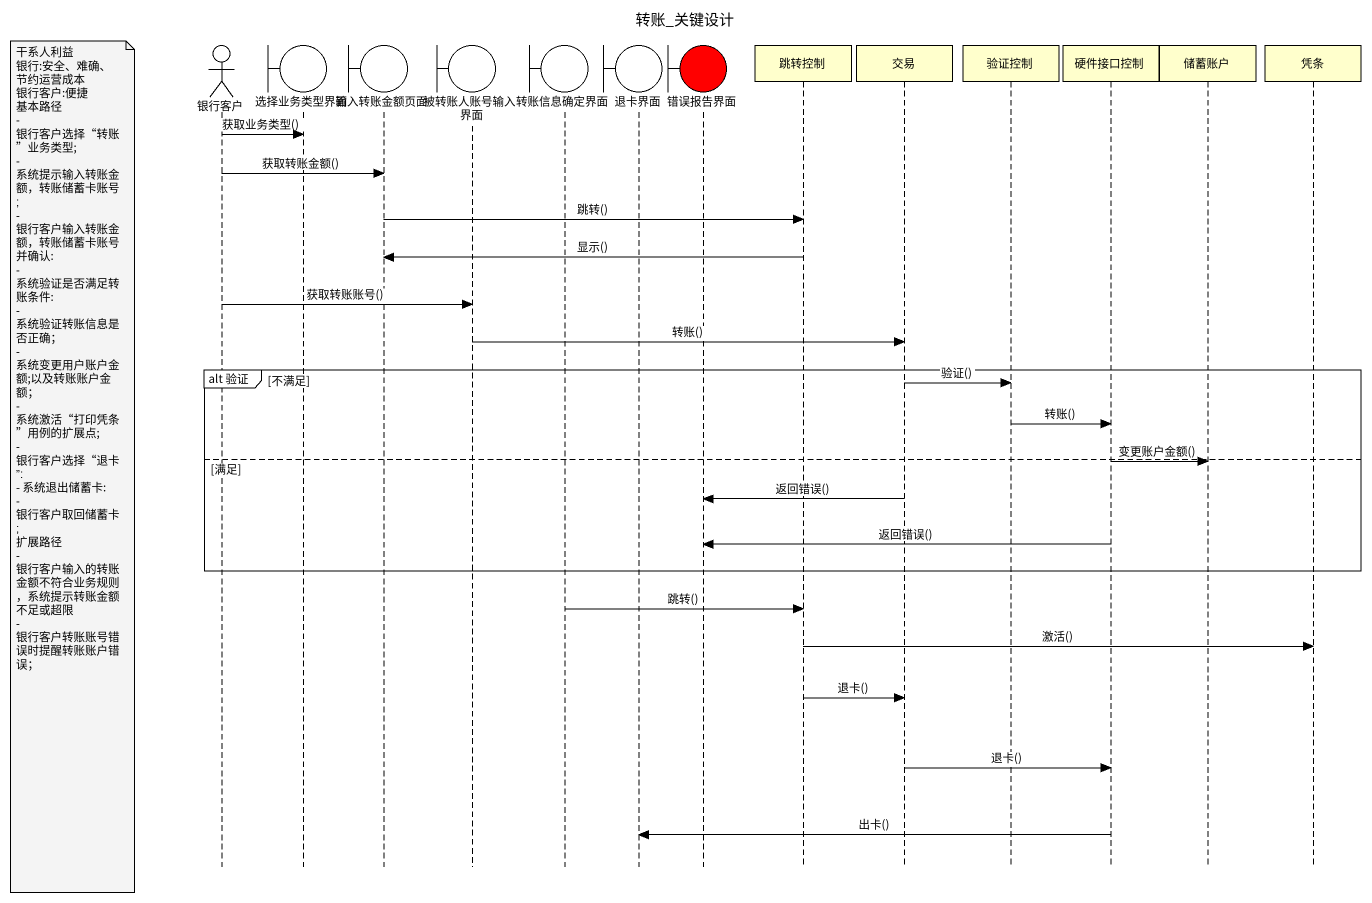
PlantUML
@startuml
title 转账_关键设计
hide footbox
actor 银行客户
boundary 选择业务类型界面
boundary 输入转账金额页面
boundary 被转账人账号输入界面
boundary 转账信息确定界面
boundary 退卡界面
boundary 错误报告界面 #FF0000
participant 跳转控制
participant 交易
participant 验证控制
participant 硬件接口控制
participant 储蓄账户
participant 凭条

银行客户 -> 选择业务类型界面 : 获取业务类型()
银行客户 -> 输入转账金额页面 : 获取转账金额()
输入转账金额页面 -> 跳转控制 : 跳转()
跳转控制 -> 输入转账金额页面 : 显示()
银行客户 -> 被转账人账号输入界面 : 获取转账账号()
被转账人账号输入界面 -> 交易 : 转账()
group alt 验证 [不满足]
  交易 -> 验证控制 : 验证()
  验证控制 -> 硬件接口控制 : 转账()
else 满足
  硬件接口控制 -> 储蓄账户 : 变更账户金额()
  note left of 银行客户
    干系人利益
    银行:安全、难确、节约运营成本
    银行客户:便捷
    基本路径
    - 银行客户选择“转账”业务类型;
    - 系统提示输入转账金额，转账储蓄卡账号;
    - 银行客户输入转账金额，转账储蓄卡账号并确认:
    - 系统验证是否满足转账条件:
    - 系统验证转账信息是否正确；
    - 系统变更用户账户金额;以及转账账户金额；
    - 系统激活“打印凭条”用例的扩展点;
    - 银行客户选择“退卡”:
    - 系统退出储蓄卡:
    - 银行客户取回储蓄卡;
    扩展路径
    - 银行客户输入的转账金额不符合业务规则，系统提示转账金额不足或超限
    - 银行客户转账账号错误时提醒转账账户错误；
  end note
  交易 -> 错误报告界面 : 返回错误()
  硬件接口控制 -> 错误报告界面 : 返回错误()
end
转账信息确定界面 -> 跳转控制 : 跳转()
跳转控制 -> 凭条 : 激活()
跳转控制 -> 交易 : 退卡()
交易 -> 硬件接口控制 : 退卡()
硬件接口控制 -> 退卡界面 : 出卡()
@enduml
